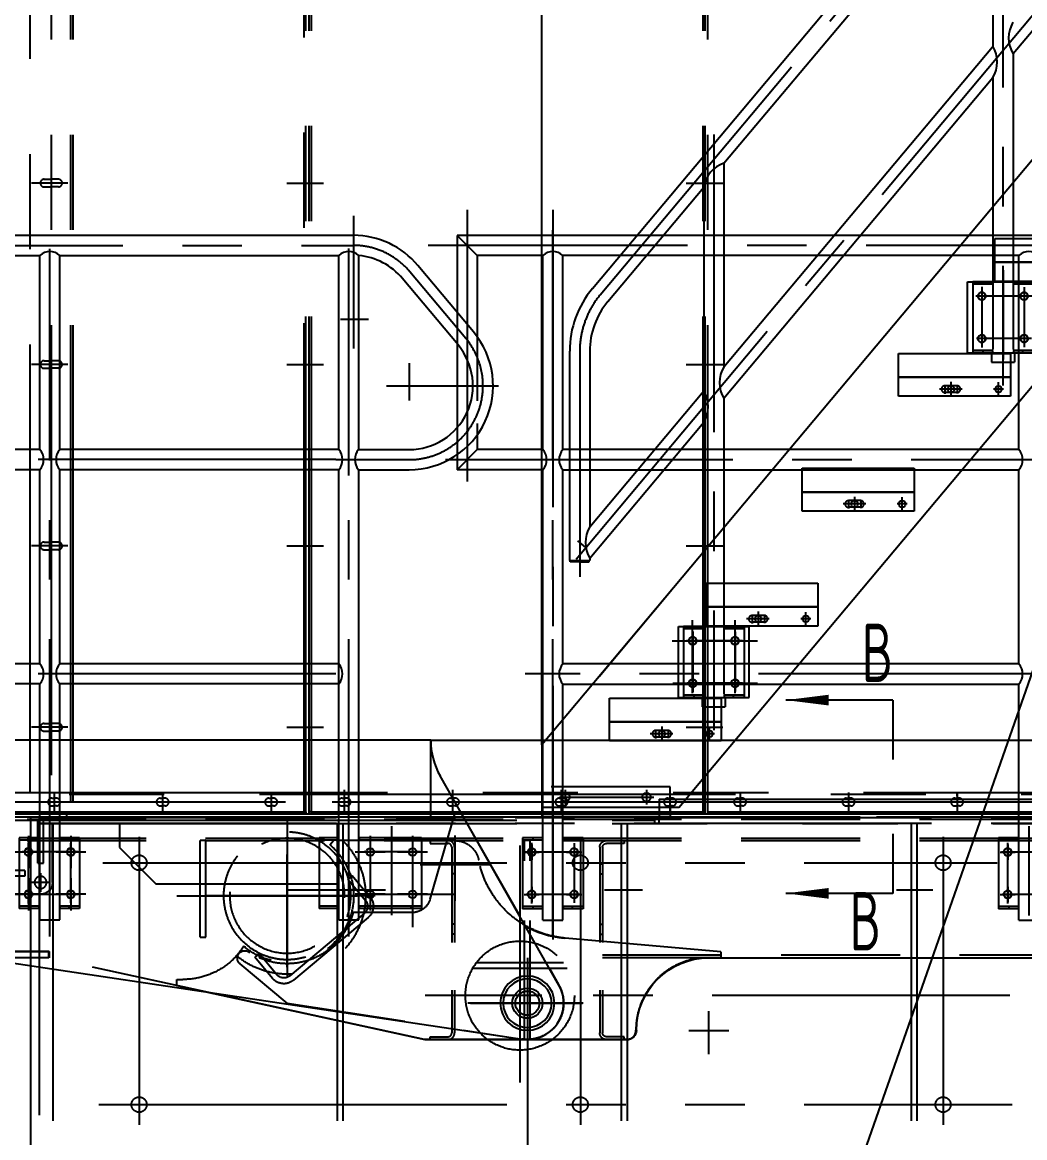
# Model space of a CAD drawing. Header units: millimetres. Extents: x 0 to 21000, y -574 to 14850.
# Drawn here: x 7153 to 9259, y 4649 to 6992 of the extents above; entities that cross this region are included whole.
import ezdxf
from ezdxf.enums import TextEntityAlignment as Align

# ---------------------------------------------------------------- set-up
doc = ezdxf.new("R2010")
doc.units = ezdxf.units.MM
doc.header["$LTSCALE"] = 500
for name, pattern in [('F', [0.75, 0.5, -0.25]), ('G', [2, 1.25, -0.25, 0.25, -0.25]), ('K', [2.5, 1.25, -0.25, 0.25, -0.25, 0.25, -0.25])]:
    doc.linetypes.add(name, pattern=pattern)
for name, color, linetype in [('01', 7, 'Continuous'), ('02', 1, 'Continuous'), ('04', 2, 'F'), ('05', 4, 'G'), ('07', 6, 'K'), ('08', 1, 'Continuous'), ('11', 3, 'Continuous')]:
    doc.layers.add(name, color=color, linetype=linetype)
doc.styles.get("Standard").update_dxf_attribs({"font": 'isocp', "width": 0.707, "bigfont": 'intecad.shx'})
doc.dimstyles.new('INTE', dxfattribs={"dimscale": 50, "dimtxt": 3.5, "dimasz": 3, "dimexe": 3, "dimexo": 0, "dimgap": 1, "dimtad": 1, "dimdsep": 46, "dimtxsty": 'Standard', "dimcen": 0, "dimclrd": 1, "dimclre": 1, "dimclrt": 3, "dimaunit": 1, "dimadec": 0, "dimazin": 0, "dimtfac": 1, "dimtmove": 0, "dimatfit": 0, "dimfxl": 1, "dimarcsym": 0})
doc.dimstyles.new('INTE$2', dxfattribs={"dimscale": 50, "dimtxt": 3.5, "dimasz": 3, "dimexe": 3, "dimexo": 0, "dimgap": 1, "dimtad": 1, "dimtih": 1, "dimtoh": 1, "dimdsep": 46, "dimtxsty": 'Standard', "dimcen": 0, "dimclrd": 1, "dimclre": 1, "dimclrt": 3, "dimaunit": 1, "dimadec": 0, "dimazin": 0, "dimtfac": 1, "dimtmove": 0, "dimatfit": 0, "dimfxl": 1, "dimarcsym": 0})

# ---------------------------------------------------------------- blocks, each defined once
blk = doc.blocks.new('adf456adf')
at = {"layer": '07', "color": 6, "linetype": 'K'}
for p, q in [((39967, 3986.7), (39967, 3275.7)), ((39967, 3986.7), (42745, 3986.7)), ((39967, 3974.7), (42745, 3974.7)), ((39996, 3974.7), (39996, 3275.7)), ((40136, 3974.7), (40136, 3923.7)), ((40593, 3974.7), (40593, 3297.7)), ((40605, 3974.7), (40605, 3297.7)), ((41190, 3974.7), (41190, 3297.7)), ((41202, 3974.7), (41202, 3297.7)), ((41799, 3974.7), (41799, 3297.7)), ((41811, 3974.7), (41811, 3297.7)), ((40177, 3946), (40177, 3341.5)), ((41104, 3946), (41104, 3341.5)), ((41866, 3946), (41866, 3341.5)), ((40136, 3923.7), (40212, 3847.7)), ((40977, 3928.2), (40977, 3430.3)), ((40100.9, 3891.7), (40324.4, 3891.7)), ((40324.4, 3891.7), (41979.8, 3891.7)), ((40212, 3847.7), (40593, 3847.7)), ((40486.2, 3834.7), (40694.7, 3834.7)), ((41154.6, 3834.7), (41234.4, 3834.7)), ((41768.3, 3834.7), (41844.4, 3834.7)), ((41068.4, 3681.7), (40885.7, 3681.7)), ((41076.3, 3669.7), (40877.7, 3669.7)), ((41023, 3612.7), (40778.1, 3612.7)), ((43256.2, 3612.7), (41023, 3612.7)), ((40092.4, 3383.7), (40324.4, 3383.7)), ((40324.4, 3383.7), (42011.2, 3383.7))]:
    blk.add_line(p, q, dxfattribs=at)
for centre, radius in [((40177, 3891.7), 16), ((41104, 3891.7), 16), ((41866, 3891.7), 16), ((40977, 3612.7), 114.5), ((40177, 3383.7), 16), ((41104, 3383.7), 16), ((41866, 3383.7), 16)]:
    blk.add_circle(centre, radius, dxfattribs=at)
blk = doc.blocks.new('*D336')
at = {"layer": '08', "color": 1, "lineweight": -2, "ltscale": 2}
for p, q in [((8213.8, 4803.3), (8213.8, 4022.1)), ((7156.9, 4087.5), (7156.9, 4322.1)), ((8063.8, 4172.1), (7306.9, 4172.1))]:
    blk.add_line(p, q, dxfattribs=at)
at = {"layer": '08', "color": 1, "ltscale": 2}
for points in [[(7306.9, 4197.1), (7306.9, 4147.1), (7156.9, 4172.1)], [(8063.8, 4197.1), (8063.8, 4147.1), (8213.8, 4172.1)]]:
    blk.add_solid(points, dxfattribs=at)
at = {"layer": 'Defpoints', "color": 0, "ltscale": 2}
for p in [(8213.8, 4803.3), (7156.9, 4172.1), (7156.9, 4087.5)]:
    blk.add_point(p, dxfattribs=at)
at = {"layer": '08', "color": 3, "ltscale": 2, "insert": (7685.3, 4309.6), "char_height": 175, "attachment_point": 5}
blk.add_mtext('1057', dxfattribs=at)
blk = doc.blocks.new('*D338')
at = {"layer": '08', "color": 1, "lineweight": -2, "ltscale": 2}
for p, q in [((10694.3, 7453.9), (10949, 7453.9)), ((10708.3, 7168), (11168.6, 7168))]:
    blk.add_line(p, q, dxfattribs=at)
for start, end in [(67.3997, 84.8013), (0, 49.9981), (324.7784, 0), (325.1968, 342.5984)]:
    blk.add_arc((10303.2, 7453.9), 495.8, start, end, dxfattribs=at)
at = {"layer": '08', "color": 1, "ltscale": 2}
for points in [[(10506.8, 7933), (10480.8, 7890.3), (10621.9, 7833.7)], [(10751.6, 7309.5), (10801, 7301.9), (10799, 7453.9)]]:
    blk.add_solid(points, dxfattribs=at)
at = {"layer": 'Defpoints', "color": 0, "ltscale": 2}
for p in [(11391.5, 8750.8), (10717.5, 7726.4), (10303.2, 7453.9), (10694.3, 7453.9), (8606, 5431.4)]:
    blk.add_point(p, dxfattribs=at)
at = {"layer": '08', "color": 3, "ltscale": 2, "insert": (11013.4, 7305.5), "char_height": 175, "attachment_point": 5}
blk.add_mtext('50°', dxfattribs=at)
blk = doc.blocks.new('*D339')
at = {"layer": '08', "color": 1, "lineweight": -2, "ltscale": 2}
for p, q in [((8243.8, 5474.2), (8243.8, 10121.7)), ((11391.4, 8958.4), (11391.4, 10121.7)), ((11241.4, 9971.7), (8393.8, 9971.7))]:
    blk.add_line(p, q, dxfattribs=at)
at = {"layer": '08', "color": 1, "ltscale": 2}
for points in [[(8393.8, 9996.7), (8393.8, 9946.7), (8243.8, 9971.7)], [(11241.4, 9996.7), (11241.4, 9946.7), (11391.4, 9971.7)]]:
    blk.add_solid(points, dxfattribs=at)
at = {"layer": 'Defpoints', "color": 0, "ltscale": 2}
for p in [(8243.8, 9971.7), (11391.4, 8958.4), (8243.8, 5474.2)]:
    blk.add_point(p, dxfattribs=at)
at = {"layer": '08', "color": 3, "ltscale": 2, "insert": (9817.6, 10109.2), "char_height": 175, "attachment_point": 5}
blk.add_mtext('3148', dxfattribs=at)
blk = doc.blocks.new('A$C02A90971')
for p, q in [((255.6, 522.9), (49.6, 160.5)), ((268.3, 522.9), (320.5, 340.9)), ((357.2, 313.3), (482.2, 313.3)), ((620.6, 123.1), (719.5, 205.2)), ((620.6, 123.1), (127.4, 47.5))]:
    blk.add_line(p, q)
for centre, radius, start, end in [((357.2, 351.4), 38.1, 196.0297, 270), ((620.6, 348.4), 142.7, 194.2144, 304.9072), ((709.5, 217.3), 15.7, 309.6862, 131.039), ((115.9, 122.8), 76.2, 150.3908, 278.7126)]:
    blk.add_arc(centre, radius, start, end)
at = {"layer": '01', "color": 7, "linetype": 'Continuous'}
blk.add_line((268.3, 522.9), (255.6, 522.9), dxfattribs=at)
at = {"layer": '05', "color": 4, "linetype": 'G'}
for p, q in [((357.2, 446.5), (357.2, 282.1)), ((620.6, 408.4), (620.6, 296.7)), ((435.3, 351.4), (267.8, 351.4)), ((647.5, 348.4), (590.8, 348.4)), ((115.9, 217.2), (115.9, 0)), ((235.4, 122.8), (0, 122.8))]:
    blk.add_line(p, q, dxfattribs=at)
blk = doc.blocks.new('A$C28D62437')
at = {"layer": '01', "color": 7, "linetype": 'Continuous'}
for p, q in [((16.6, 215.4), (343.7, 244)), ((16.6, 215.4), (16.6, 202.7)), ((42, 202.7), (16.6, 202.7)), ((638.9, 31.2), (213.5, 31.2))]:
    blk.add_line(p, q, dxfattribs=at)
for centre, radius, start, end in [((42, 50.3), 152.4, 0.0167, 90), ((213.5, 50.3), 19.1, 180.0167, 270)]:
    blk.add_arc(centre, radius, start, end, dxfattribs=at)
at = {"layer": '04', "color": 2, "linetype": 'F'}
for p, q in [((575.4, 448.8), (830.7, 448.8)), ((838.2, 440), (830.7, 448.8)), ((1159.6, 144.5), (638.9, 31.2)), ((1159.6, 157.2), (1146.9, 157.2)), ((1159.6, 144.5), (1159.6, 157.2))]:
    blk.add_line(p, q, dxfattribs=at)
for centre, radius, start, end in [((575.4, 398), 50.8, 90, 169.0104), ((928, 333), 164.7, 135.3123, 310.6093), ((928, 333), 139.7, 130.0042, 310.6093), ((326, 446.4), 203.2, 275, 349.0104), ((1146.9, 309.6), 152.4, 212.8587, 270)]:
    blk.add_arc(centre, radius, start, end, dxfattribs=at)
at = {"layer": '05'}
for p, q in [((575.4, 322.4), (575.4, 459.8)), ((928, 182.9), (928, 420))]:
    blk.add_line(p, q, dxfattribs=at)
at = {"layer": '05', "color": 4, "linetype": 'G'}
for p, q in [((499.6, 398), (648.7, 398)), ((1159.6, 333), (780.7, 333)), ((42, 0), (42, 90.3)), ((84, 50.3), (0, 50.3))]:
    blk.add_line(p, q, dxfattribs=at)
blk = doc.blocks.new('A$C6C0B45AD')
at = {"layer": '01', "color": 7, "linetype": 'Continuous', "ltscale": 0.6}
for radius in [57, 51]:
    blk.add_circle((80.8, 80.8), radius, dxfattribs=at)
at = {"layer": '05', "ltscale": 0.6}
for p, q in [((80.8, 161.6), (80.8, 0)), ((161.6, 80.8), (0, 80.8))]:
    blk.add_line(p, q, dxfattribs=at)
blk = doc.blocks.new('A$C6A42243B')
at = {"ltscale": 0.5}
for p, q in [((0, 25), (0, 155)), ((0, 155), (122.4, 155)), ((122, 155), (122, 99)), ((141, 99), (122, 99)), ((160, 80), (141, 99)), ((160, 80), (160, 0)), ((160, 0), (25, 0))]:
    blk.add_line(p, q, dxfattribs=at)
blk.add_circle((25, 25), 12.7, dxfattribs=at)
blk.add_arc((25, 25), 25, 180, 270)
at = {"layer": '05', "color": 4, "linetype": 'G', "ltscale": 0.5}
for p, q in [((3.8, 25), (46.6, 25)), ((25, 44.4), (25, 5))]:
    blk.add_line(p, q, dxfattribs=at)
blk = doc.blocks.new('A$C509672A2')
at = {"ltscale": 0.8}
for p, q in [((0, 418), (0, 412)), ((37, 418), (0, 418)), ((37, 418), (0, 418)), ((0, 412), (37, 412)), ((45, 404), (45, 14)), ((51, 404), (51, 14)), ((0, 0), (0, 6)), ((0, 6), (37, 6)), ((37, 0), (0, 0))]:
    blk.add_line(p, q, dxfattribs=at)
for centre, radius, start, end in [((37, 404), 14, 0, 90), ((37, 404), 8, 0, 90), ((37, 14), 8, 270, 0), ((37, 14), 14, 270, 0)]:
    blk.add_arc(centre, radius, start, end, dxfattribs=at)
at = {"layer": '04', "color": 2, "linetype": 'F', "ltscale": 0.8}
for p, q in [((51, 369.5), (45, 369.5)), ((51, 348.5), (45, 348.5)), ((51, 242.5), (45, 242.5)), ((51, 221.5), (45, 221.5))]:
    blk.add_line(p, q, dxfattribs=at)
blk = doc.blocks.new('A$C28316475')
at = {"layer": '04', "color": 2, "linetype": 'F'}
for radius in [133.7, 120.7]:
    blk.add_circle((185.2, 170), radius, dxfattribs=at)
at = {"layer": '05', "color": 4, "linetype": 'G'}
for p, q in [((185.2, 336.2), (185.2, 0)), ((0, 170), (356.8, 170))]:
    blk.add_line(p, q, dxfattribs=at)
blk = doc.blocks.new('A$C0F94185C')
at = {"layer": '04', "color": 2, "linetype": 'F'}
for p, q in [((44, 226.6), (6.8, 182.2)), ((53.2, 218.9), (16, 174.5)), ((44, 226.6), (53.2, 218.9)), ((18.3, 147.7), (175.3, 16)), ((10.6, 138.5), (167.6, 6.8)), ((202.1, 18.3), (239.4, 62.7)), ((211.3, 10.6), (248.6, 55)), ((239.4, 62.7), (248.6, 55))]:
    blk.add_line(p, q, dxfattribs=at)
for centre, radius, start, end in [((30.6, 162.3), 31.1, 140, 230), ((30.6, 162.3), 19.1, 140, 230), ((187.5, 30.6), 31.1, 230, 320), ((187.5, 30.6), 19.1, 230, 320)]:
    blk.add_arc(centre, radius, start, end, dxfattribs=at)
blk = doc.blocks.new('qr789a1dfqw851adfqeqr')
at = {"layer": '01', "color": 7, "linetype": 'Continuous'}
for p, q in [((9520.3, 2648.2), (8567.8, 2648.2)), ((9520.4, 2648.2), (14150.5, 2648.2)), ((9789.8, 2133.4), (9540.2, 2572.9)), ((8567.8, 2191.2), (9712.3, 2020.4)), ((10103.5, 2191.2), (14150.5, 2191.2)), ((9505.7, 2019.5), (9048.6, 2119)), ((9507.5, 2019.2), (9054.3, 2118.1)), ((9932.5, 2019.2), (9507.5, 2019.2))]:
    blk.add_line(p, q, dxfattribs=at)
at = {"layer": '01'}
blk.add_line((9951.5, 2038.2), (9951.5, 2039.2), dxfattribs=at)
at = {"layer": '01', "color": 7, "linetype": 'Continuous'}
for centre, radius in [((8675.7, 2413.2), 7.94), ((8764.6, 2413.2), 7.94), ((9393.3, 2413.2), 7.94), ((9482.2, 2413.2), 7.94), ((9732.5, 2413.2), 7.94), ((9821.5, 2413.2), 7.94), ((10732.5, 2413.2), 7.94), ((8675.7, 2324.3), 7.94), ((8764.6, 2324.3), 7.94), ((9393.3, 2324.3), 7.94), ((9482.2, 2324.3), 7.94), ((9732.5, 2324.2), 7.94), ((9821.5, 2324.2), 7.94), ((10732.5, 2324.2), 7.94), ((9723.5, 2095.7), 31.8), ((9723.5, 2095.7), 25.5)]:
    blk.add_circle(centre, radius, dxfattribs=at)
for centre, radius, start, end in [((9672.7, 2648.2), 152.4, 180, 209.5878), ((9818.6, 2434.7), 203.2, 239.6876, 265), ((9723.5, 2095.7), 76.2, 261.5208, 29.5878), ((9932.5, 2038.2), 19, 270, 0.0167)]:
    blk.add_arc(centre, radius, start, end, dxfattribs=at)
at = {"layer": '04', "color": 2, "linetype": 'F'}
for p, q in [((9520.4, 2487.2), (9520.4, 2648.2)), ((8694.7, 2389.9), (8694.7, 2479.4)), ((8706.7, 2389.9), (8706.7, 2479.4)), ((9035.7, 2234.2), (9035.7, 2437.2)), ((9047.7, 2437.2), (9035.7, 2437.2)), ((9047.7, 2234.2), (9047.7, 2437.2)), ((8694.7, 2389.9), (8706.7, 2389.9)), ((8667.4, 2374.3), (8578.4, 2374.3)), ((8667.4, 2374.3), (8667.4, 2362.3)), ((8667.4, 2362.3), (8578.4, 2362.3)), ((9035.7, 2234.2), (9047.7, 2234.2)), ((8718.1, 2204), (8597.4, 2204)), ((8619.5, 2204.1), (8719.6, 2204.1)), ((8718.1, 2191.3), (8718.1, 2204)), ((8719.6, 2191.2), (8719.6, 2204.1)), ((8597.4, 2191.3), (8718.1, 2191.3)), ((9054.3, 2118.1), (8719.6, 2191.2)), ((9881.5, 2197.2), (10904.5, 2197.2)), ((10128, 2191), (9881.5, 2191))]:
    blk.add_line(p, q, dxfattribs=at)
at = {"layer": '04'}
for p, q in [((8297.5, 2487.2), (11223.5, 2487.2)), ((8297.5, 2482.2), (11223.5, 2482.2)), ((8297.5, 2442.2), (11223.5, 2442.2)), ((8297.5, 2437.2), (14150.5, 2437.2)), ((9717.5, 2019.5), (9717.5, 2437.2)), ((9729.5, 2437.2), (9717.5, 2437.2)), ((9729.5, 2019.5), (9729.5, 2437.2)), ((9729.5, 2019.5), (9717.5, 2019.5))]:
    blk.add_line(p, q, dxfattribs=at)
at = {"layer": '04', "color": 2, "linetype": 'F'}
blk.add_arc((10103.5, 2039.2), 152, 90, 180, dxfattribs=at)
at = {"layer": '05', "color": 4, "linetype": 'G'}
for p, q in [((9777, 2490.7), (9777, 2284.5)), ((8675.7, 2447.5), (8675.7, 2379)), ((8764.6, 2447.5), (8764.6, 2379)), ((9393.3, 2447.5), (9393.3, 2379)), ((9482.2, 2447.5), (9482.2, 2379)), ((8707, 2413.2), (8644.5, 2413.2)), ((8795.9, 2413.2), (8733.4, 2413.2)), ((9424.5, 2413.2), (9362, 2413.2)), ((9513.4, 2413.2), (9450.9, 2413.2)), ((8675.7, 2358.6), (8675.7, 2290.1)), ((8764.6, 2358.6), (8764.6, 2290.1)), ((9393.3, 2358.6), (9393.3, 2290.1)), ((9482.2, 2358.6), (9482.2, 2290.1)), ((8707, 2324.3), (8644.5, 2324.3)), ((8795.9, 2324.3), (8733.4, 2324.3)), ((9424.5, 2324.3), (9362, 2324.3)), ((9513.4, 2324.3), (9450.9, 2324.3))]:
    blk.add_line(p, q, dxfattribs=at)
at = {"layer": '05'}
for p, q in [((9716.4, 2413.2), (9748.5, 2413.2)), ((9732.5, 2429.3), (9732.5, 2397.1)), ((9805.4, 2413.2), (9837.5, 2413.2)), ((9821.5, 2429.3), (9821.5, 2397.1)), ((10716.4, 2413.2), (10748.5, 2413.2)), ((10732.5, 2429.3), (10732.5, 2397.1)), ((9716.4, 2324.2), (9748.5, 2324.2)), ((9732.5, 2340.3), (9732.5, 2308.1)), ((9805.4, 2324.2), (9837.5, 2324.2)), ((9821.5, 2340.3), (9821.5, 2308.1)), ((10716.4, 2324.2), (10748.5, 2324.2)), ((10732.5, 2340.3), (10732.5, 2308.1)), ((9723.5, 2191), (9723.5, 1967.5)), ((9840.5, 2095.7), (9598.1, 2095.7))]:
    blk.add_line(p, q, dxfattribs=at)
at = {"layer": '01', "xscale": -1}
for name, p in [('A$C28316475', (9404, 2151.3)), ('A$C0F94185C', (9399.4, 2137.1))]:
    blk.add_blockref(name, p, dxfattribs=at)
at = {"layer": '01', "color": 7, "linetype": 'Continuous', "xscale": -1}
blk.add_blockref('A$C28D62437', (10146.8, 1988.3), dxfattribs=at)
at = {"layer": '04', "color": 2, "linetype": 'F', "xscale": -1}
blk.add_blockref('A$C02A90971', (9839.3, 1972.9), dxfattribs=at)
at = {"layer": '04', "xscale": -1}
for name, p in [('A$C6A42243B', (8725.7, 2324.3)), ('A$C509672A2', (9926.5, 2019.2)), ('A$C6C0B45AD', (9804.3, 2014.9))]:
    blk.add_blockref(name, p, dxfattribs=at)
at = {"layer": '04'}
blk.add_blockref('A$C509672A2', (9519.5, 2019.2), dxfattribs=at)
blk = doc.blocks.new('qr7613afqwerq')
at = {"layer": '01'}
blk.add_blockref('qr789a1dfqw851adfqeqr', (-1509.7, 2835.8), dxfattribs=at)
blk = doc.blocks.new('*D367')
at = {"layer": '08', "color": 1, "lineweight": -2, "ltscale": 2}
for p, q in [((6781.8, 5040.9), (6781.8, 3813.9)), ((12646.8, 5040.9), (12646.8, 3813.9)), ((12496.8, 3963.9), (6931.8, 3963.9))]:
    blk.add_line(p, q, dxfattribs=at)
at = {"layer": '08', "color": 1, "ltscale": 2}
for points in [[(6931.8, 3988.9), (6931.8, 3938.9), (6781.8, 3963.9)], [(12496.8, 3988.9), (12496.8, 3938.9), (12646.8, 3963.9)]]:
    blk.add_solid(points, dxfattribs=at)
at = {"layer": 'Defpoints', "color": 0, "ltscale": 2}
for p in [(6781.8, 5040.9), (12646.8, 5040.9), (6781.8, 3963.9)]:
    blk.add_point(p, dxfattribs=at)
at = {"layer": '08', "color": 3, "ltscale": 2, "insert": (9714.3, 4101.4), "char_height": 175, "attachment_point": 5}
blk.add_mtext('5865', dxfattribs=at)
blk = doc.blocks.new('H')
at = {"layer": '07', "color": 6, "linetype": 'K', "ltscale": 1.6}
for p, q in [((14002.2, 24018), (14002.2, 21072.7)), ((14042.7, 24018), (14042.7, 20996)), ((14047.2, 24018), (14047.2, 20996)), ((14532.7, 24022.5), (14532.7, 21036.5)), ((14537.2, 21036.5), (14537.2, 24018)), ((14544.2, 21036.5), (14544.2, 24018)), ((14548.7, 21036.5), (14548.7, 24018)), ((15371.7, 21036.5), (15371.7, 24018)), ((15376.2, 21036.5), (15376.2, 24018)), ((15380.7, 24018), (15380.7, 21036.5)), ((13957.2, 23977.5), (13957.2, 21036.5)), ((14037.2, 22316.5), (13960.4, 22316.5)), ((13987.2, 22324.5), (14002.2, 22324.5)), ((13987.2, 22308.5), (14002.2, 22308.5)), ((14017.2, 22324.5), (14002.2, 22324.5)), ((14017.2, 22308.5), (14002.2, 22308.5)), ((14497.4, 22316.5), (14574.2, 22316.5)), ((15336.4, 22316.5), (15413.2, 22316.5)), ((14037.2, 21935.5), (13960.4, 21935.5)), ((13987.2, 21943.5), (14002.2, 21943.5)), ((13987.2, 21927.5), (14002.2, 21927.5)), ((14017.2, 21943.5), (14002.2, 21943.5)), ((14017.2, 21927.5), (14002.2, 21927.5)), ((14497.4, 21935.5), (14574.2, 21935.5)), ((15336.4, 21935.5), (15413.2, 21935.5)), ((14037.2, 21554.5), (13960.4, 21554.5)), ((13987.2, 21562.5), (14002.2, 21562.5)), ((14017.2, 21562.5), (14002.2, 21562.5)), ((14497.4, 21554.5), (14574.2, 21554.5)), ((15336.4, 21554.5), (15413.2, 21554.5)), ((13987.2, 21546.5), (14002.2, 21546.5)), ((14017.2, 21546.5), (14002.2, 21546.5)), ((13987.2, 21181.5), (14002.2, 21181.5)), ((14017.2, 21181.5), (14002.2, 21181.5)), ((14037.2, 21173.5), (13960.4, 21173.5)), ((13987.2, 21165.5), (14002.2, 21165.5)), ((14017.2, 21165.5), (14002.2, 21165.5)), ((14497.4, 21173.5), (14574.2, 21173.5)), ((15336.4, 21173.5), (15413.2, 21173.5)), ((14618.2, 20996.7), (14618.2, 21042.3)), ((14846.2, 20996.7), (14846.2, 21042.3)), ((15074.2, 20996.7), (15074.2, 21042.3)), ((15302.2, 20996.7), (15302.2, 21042.3)), ((13708.7, 21036.5), (16210.7, 21036.5)), ((19439.7, 21032.5), (13708.7, 21032.5)), ((14494.1, 21016.5), (13754.3, 21016.5)), ((14003.2, 21024.5), (14008.2, 21024.5)), ((14008.2, 21036.4), (14008.2, 20990.8)), ((14013.2, 21024.5), (14008.2, 21024.5)), ((14231.2, 21024.5), (14236.2, 21024.5)), ((14236.2, 21036.4), (14236.2, 20990.8)), ((14241.2, 21024.5), (14236.2, 21024.5)), ((14459.2, 21024.5), (14464.2, 21024.5)), ((14464.2, 21036.4), (14464.2, 20990.8)), ((14469.2, 21024.5), (14464.2, 21024.5)), ((14532.7, 21036.5), (14532.7, 20991.5)), ((14537.2, 20996), (14537.2, 21036.5)), ((14544.2, 20991.5), (14544.2, 21036.5)), ((14548.7, 20991.5), (14548.7, 21036.5)), ((15332.1, 21016.5), (14592.3, 21016.5)), ((14613.2, 21024.5), (14618.2, 21024.5)), ((14623.2, 21024.5), (14618.2, 21024.5)), ((14841.2, 21024.5), (14846.2, 21024.5)), ((14851.2, 21024.5), (14846.2, 21024.5)), ((15069.2, 21024.5), (15074.2, 21024.5)), ((15079.2, 21024.5), (15074.2, 21024.5)), ((15428.3, 21016.5), (15259.6, 21016.5)), ((15279.2, 21022.6), (16855.6, 21022.6)), ((15279.2, 21022.6), (15279.2, 20984.6)), ((15297.2, 21024.5), (15302.2, 21024.5)), ((15307.2, 21024.5), (15302.2, 21024.5)), ((15371.7, 20991.5), (15371.7, 21036.5)), ((15376.2, 20991.5), (15376.2, 21036.5)), ((15380.7, 21036.5), (15380.7, 20991.5)), ((16163.1, 21016.5), (15423.3, 21016.5)), ((15444.2, 21024.5), (15449.2, 21024.5)), ((15449.2, 21036.4), (15449.2, 20990.8)), ((15454.2, 21024.5), (15449.2, 21024.5)), ((15672.2, 21024.5), (15677.2, 21024.5)), ((15677.2, 21036.4), (15677.2, 20990.8)), ((15682.2, 21024.5), (15677.2, 21024.5)), ((15900.2, 21024.5), (15905.2, 21024.5)), ((15905.2, 21036.4), (15905.2, 20990.8)), ((15905.2, 21029), (15905.2, 21036.4)), ((15910.2, 21024.5), (15905.2, 21024.5)), ((13708.7, 20991.5), (14535.7, 20991.5)), ((13711.7, 20996), (14532.7, 20996)), ((14003.2, 21008.5), (14008.2, 21008.5)), ((14013.2, 21008.5), (14008.2, 21008.5)), ((14034.2, 20993.6), (14034.2, 20978.6)), ((14034.2, 20993.6), (14034.2, 20978.6)), ((14231.2, 21008.5), (14236.2, 21008.5)), ((14241.2, 21008.5), (14236.2, 21008.5)), ((14459.2, 21008.5), (14464.2, 21008.5)), ((14469.2, 21008.5), (14464.2, 21008.5)), ((14532.7, 20996), (14537.2, 20996)), ((14535.7, 20991.5), (15371.7, 20991.5)), ((14537.2, 20996.3), (14537.2, 20991.5)), ((14548.7, 20996), (14544.2, 20996)), ((14548.7, 20996), (15371.7, 20996)), ((14613.2, 21008.5), (14618.2, 21008.5)), ((14623.2, 21008.5), (14618.2, 21008.5)), ((14841.2, 21008.5), (14846.2, 21008.5)), ((14851.2, 21008.5), (14846.2, 21008.5)), ((15069.2, 21008.5), (15074.2, 21008.5)), ((15079.2, 21008.5), (15074.2, 21008.5)), ((15297.2, 21008.5), (15302.2, 21008.5)), ((15307.2, 21008.5), (15302.2, 21008.5)), ((15371.7, 20991.5), (15380.7, 20991.5)), ((15380.7, 20996), (16201.7, 20996)), ((15380.7, 20991.5), (16201.7, 20991.5)), ((15444.2, 21008.5), (15449.2, 21008.5)), ((15454.2, 21008.5), (15449.2, 21008.5)), ((15672.2, 21008.5), (15677.2, 21008.5)), ((15682.2, 21008.5), (15677.2, 21008.5)), ((15900.2, 21008.5), (15905.2, 21008.5)), ((15910.2, 21008.5), (15905.2, 21008.5)), ((13708.7, 20985.5), (14535.7, 20985.5)), ((13958.6, 20985.5), (13958.6, 20107.6)), ((13980.4, 20978.6), (15269.2, 20978.6)), ((13980.4, 20971.6), (21768.2, 20971.6)), ((14535.7, 20985.5), (19439.7, 20985.5)), ((15269.2, 20978.6), (15269.2, 20971.6)), ((15279.2, 20971.6), (15279.2, 20984.6))]:
    blk.add_line(p, q, dxfattribs=at)
for centre, start, end in [((13987.2, 22316.5), 90, 270), ((14017.2, 22316.5), 270, 90), ((13987.2, 21935.5), 90, 270), ((14017.2, 21935.5), 270, 90), ((13987.2, 21554.5), 90, 270), ((14017.2, 21554.5), 270, 90), ((13987.2, 21173.5), 90, 270), ((14017.2, 21173.5), 270, 90), ((14003.2, 21016.5), 90, 270), ((14013.2, 21016.5), 270, 90), ((14231.2, 21016.5), 90, 270), ((14241.2, 21016.5), 270, 90), ((14459.2, 21016.5), 90, 270), ((14469.2, 21016.5), 270, 90), ((14613.2, 21016.5), 90, 270), ((14623.2, 21016.5), 270, 90), ((14841.2, 21016.5), 90, 270), ((14851.2, 21016.5), 270, 90), ((15069.2, 21016.5), 90, 270), ((15079.2, 21016.5), 270, 90), ((15297.2, 21016.5), 90, 270), ((15307.2, 21016.5), 270, 90), ((15444.2, 21016.5), 90, 270), ((15454.2, 21016.5), 270, 90), ((15672.2, 21016.5), 90, 270), ((15682.2, 21016.5), 270, 90), ((15900.2, 21016.5), 90, 270), ((15910.2, 21016.5), 270, 90)]:
    blk.add_arc(centre, 8, start, end, dxfattribs=at)
blk = doc.blocks.new('123456789asdfqer')
at = {"layer": '01'}
for p, q in [((-3411.3, 4984.4), (-6335, 1500.3)), ((-5972.8, 1457.5), (-3187.3, 4776.9)), ((-6214.5, 1643.9), (-6060.8, 1827)), ((-6335, 1500.3), (-6335, 1349.1)), ((-6065, 1368.9), (-6065, 1349.1))]:
    blk.add_line(p, q, dxfattribs=at)
at = {"layer": '01', "color": 7, "linetype": 'Continuous'}
for p, q in [((-6047.1, 1368.9), (-5972.8, 1457.5)), ((-6065, 1368.9), (-6335, 1368.9)), ((-6047.1, 1368.9), (-6065, 1368.9)), ((-6065, 1349.1), (-6335, 1349.1))]:
    blk.add_line(p, q, dxfattribs=at)
for centre, radius in [((-5410.3, 2442.5), 8), ((-5321.3, 2442.5), 8), ((-5410.3, 2353.5), 8), ((-5321.3, 2353.5), 8), ((-5475.2, 2247.3), 7), ((-5375.2, 2247.3), 7), ((-5677.7, 2006), 7), ((-5577.7, 2006), 7), ((-5880.1, 1764.7), 7), ((-5780.1, 1764.7), 7), ((-6017.8, 1718.6), 8), ((-5928.8, 1718.6), 8), ((-6017.8, 1629.6), 8), ((-5928.8, 1629.6), 8), ((-6082.6, 1523.4), 7), ((-5982.6, 1523.4), 7)]:
    blk.add_circle(centre, radius, dxfattribs=at)
at = {"layer": '01'}
for centre in [(-6285, 1390.1), (-6115, 1390.1)]:
    blk.add_circle(centre, 9, dxfattribs=at)
at = {"layer": '04', "color": 2, "linetype": 'F'}
for p, q in [((-5382.7, 2473.6), (-5382.7, 2563.6)), ((-5382.7, 2563.6), (-5147.7, 2563.6)), ((-5147.7, 2513.6), (-5382.7, 2513.6)), ((-5440.3, 2323.5), (-5440.3, 2472.5)), ((-5440.3, 2472.5), (-5291.3, 2472.5)), ((-5147.7, 2473.6), (-5382.7, 2473.6)), ((-5585.2, 2322.3), (-5350.2, 2322.3)), ((-5585.2, 2232.3), (-5585.2, 2322.3)), ((-5440.3, 2323.5), (-5291.3, 2323.5)), ((-5350.2, 2322.3), (-5350.2, 2232.3)), ((-5350.2, 2272.3), (-5585.2, 2272.3)), ((-5462.2, 2254.3), (-5488.2, 2254.3)), ((-5350.2, 2232.3), (-5585.2, 2232.3)), ((-5462.2, 2240.3), (-5488.2, 2240.3)), ((-5787.7, 1991), (-5787.7, 2081)), ((-5787.7, 2081), (-5552.7, 2081)), ((-5552.7, 2081), (-5552.7, 1991)), ((-5552.7, 2031), (-5787.7, 2031)), ((-5664.7, 2013), (-5690.7, 2013)), ((-5664.7, 1999), (-5690.7, 1999)), ((-5552.7, 1991), (-5787.7, 1991)), ((-5990.1, 1839.7), (-5755.1, 1839.7)), ((-5990.1, 1749.7), (-5990.1, 1839.7)), ((-5755.1, 1839.7), (-5755.1, 1749.7)), ((-5755.1, 1789.7), (-5990.1, 1789.7)), ((-5867.1, 1771.7), (-5893.1, 1771.7)), ((-5867.1, 1757.7), (-5893.1, 1757.7)), ((-6047.8, 1599.6), (-6047.8, 1748.6)), ((-6047.8, 1748.6), (-5898.8, 1748.6)), ((-5755.1, 1749.7), (-5990.1, 1749.7)), ((-5898.8, 1599.6), (-5898.8, 1748.6)), ((-6192.6, 1508.4), (-6192.6, 1598.4)), ((-6192.6, 1598.4), (-5957.6, 1598.4)), ((-6047.8, 1599.6), (-5898.8, 1599.6)), ((-5957.6, 1598.4), (-5957.6, 1508.4)), ((-5957.6, 1548.4), (-6192.6, 1548.4)), ((-6069.6, 1530.4), (-6095.6, 1530.4)), ((-5957.6, 1508.4), (-6192.6, 1508.4)), ((-6069.6, 1516.4), (-6095.6, 1516.4)), ((-6065, 1412.1), (-6335, 1412.1)), ((-6065, 1368.9), (-6065, 1412.1)), ((-6065, 1357.1), (-6335, 1357.1))]:
    blk.add_line(p, q, dxfattribs=at)
at = {"layer": '04'}
for p, q in [((-5382.7, 2513.6), (-5147.7, 2513.6)), ((-5585.2, 2272.3), (-5350.2, 2272.3)), ((-5787.7, 2031), (-5552.7, 2031)), ((-5990.1, 1789.7), (-5755.1, 1789.7)), ((-6192.6, 1548.4), (-5957.6, 1548.4))]:
    blk.add_line(p, q, dxfattribs=at)
at = {"layer": '04', "color": 2, "linetype": 'F'}
for centre, start, end in [((-5488.2, 2247.3), 90, 270), ((-5462.2, 2247.3), 270, 90), ((-5690.7, 2006), 90, 270), ((-5664.7, 2006), 270, 90), ((-5893.1, 1764.7), 90, 270), ((-5867.1, 1764.7), 270, 90), ((-6095.6, 1523.4), 90, 270), ((-6069.6, 1523.4), 270, 90)]:
    blk.add_arc(centre, 7, start, end, dxfattribs=at)
at = {"layer": '05', "color": 4, "linetype": 'G'}
for p, q in [((-5365.8, 2497), (-5365.8, 2309.6)), ((-5410.3, 2461.9), (-5410.3, 2334.4)), ((-5321.3, 2461.3), (-5321.3, 2335.7)), ((-5305.4, 2442.5), (-5423.1, 2442.5)), ((-5305.8, 2353.5), (-5421.8, 2353.5)), ((-5488.2, 2256.2), (-5488.2, 2237.6)), ((-5475.2, 2262.5), (-5475.2, 2234.5)), ((-5462.2, 2256.2), (-5462.2, 2238.4)), ((-5375.2, 2232.3), (-5375.2, 2261.7)), ((-5451.8, 2247.3), (-5499.4, 2247.3)), ((-5364.5, 2247.3), (-5385.8, 2247.3)), ((-5690.7, 2014.9), (-5690.7, 1996.3)), ((-5677.7, 2021.2), (-5677.7, 1993.2)), ((-5664.7, 2014.9), (-5664.7, 1997.1)), ((-5577.7, 1991), (-5577.7, 2020.4)), ((-5654.3, 2006), (-5701.9, 2006)), ((-5567, 2006), (-5588.3, 2006)), ((-6017.8, 1608.6), (-6017.8, 1762.1)), ((-5973.3, 1773.1), (-5973.3, 1585.7)), ((-5928.8, 1608.6), (-5928.8, 1762.1)), ((-5856.8, 1764.7), (-5904.4, 1764.7)), ((-5893.1, 1773.6), (-5893.1, 1755)), ((-5880.1, 1779.9), (-5880.1, 1751.9)), ((-5867.1, 1773.6), (-5867.1, 1755.8)), ((-5769.5, 1764.7), (-5790.8, 1764.7)), ((-5780.1, 1749.7), (-5780.1, 1779.1)), ((-6060.8, 1718.6), (-5881.5, 1718.6)), ((-6059.6, 1629.6), (-5881.5, 1629.6)), ((-6059.3, 1523.4), (-6106.9, 1523.4)), ((-6095.6, 1532.3), (-6095.6, 1513.7)), ((-6082.6, 1538.6), (-6082.6, 1510.6)), ((-6069.6, 1532.3), (-6069.6, 1514.5)), ((-5972, 1523.4), (-5993.3, 1523.4)), ((-5982.6, 1508.4), (-5982.6, 1537.8)), ((-6285.3, 1405.6), (-6285.3, 1374.6)), ((-6115, 1405.6), (-6115, 1374.6)), ((-6297.6, 1390.1), (-6099.4, 1390.1))]:
    blk.add_line(p, q, dxfattribs=at)
blk = doc.blocks.new('3821-9')
for p, q in [((3405.2, 1123.6), (3405.2, 974.6)), ((3405.2, 1123.6), (3447.5, 1123.6)), ((3405.2, 1118.6), (3447.5, 1118.6)), ((3427.2, 1118.6), (3427.2, 1123.6)), ((3446.7, 1123.6), (3446.7, 1118.6)), ((3489.8, 1123.6), (3532.2, 1123.6)), ((3489.8, 1118.6), (3532.2, 1118.6)), ((3490.7, 1123.6), (3490.7, 1118.6)), ((3510.2, 1118.6), (3510.2, 1123.6)), ((3532.2, 1123.6), (3532.2, 974.6)), ((3405.2, 979.6), (3447.5, 979.6)), ((3405.2, 974.6), (3447.5, 974.6)), ((3427.2, 974.6), (3427.2, 979.6)), ((3446.7, 979.6), (3446.7, 974.6)), ((3489.8, 979.6), (3532.2, 979.6)), ((3489.8, 974.6), (3532.2, 974.6)), ((3490.7, 979.6), (3490.7, 974.6)), ((3510.2, 974.6), (3510.2, 979.6))]:
    blk.add_line(p, q)
for centre in [(3424.2, 1093.6), (3513.2, 1093.6), (3424.2, 1004.6), (3513.2, 1004.6)]:
    blk.add_circle(centre, 8)
at = {"layer": '05', "color": 4, "linetype": 'G'}
for p, q in [((3468.7, 1148.1), (3468.7, 960.7)), ((3424.2, 1112.4), (3424.2, 986.8)), ((3513.2, 1113.1), (3513.2, 985.5)), ((3408.3, 1093.6), (3526, 1093.6)), ((3408.6, 1004.6), (3524.6, 1004.6))]:
    blk.add_line(p, q, dxfattribs=at)
blk = doc.blocks.new('A$C0BAB5668')
for p, q in [((22, 149), (0, 149)), ((0, 149), (0, 144)), ((22, 144), (0, 144)), ((28, 11), (28, 138)), ((33, 11), (33, 138)), ((0, 5), (22, 5)), ((0, 5), (0, 0)), ((0, 0), (22, 0))]:
    blk.add_line(p, q)
for centre, radius, start, end in [((22, 138), 11, 0, 90), ((22, 138), 6, 0, 90), ((22, 11), 11, 270, 0), ((22, 11), 6, 270, 0)]:
    blk.add_arc(centre, radius, start, end)
at = {"layer": '05', "color": 4, "linetype": 'G'}
for p, q in [((39.6, 119), (17.7, 119)), ((40.1, 30), (17.7, 30))]:
    blk.add_line(p, q, dxfattribs=at)
blk = doc.blocks.new('asdf123456q78r9qer')
for p, q in [((-3185.2, 5734.7), (-3414.2, 5734.7)), ((-3206.3, 5284.7), (-3206.3, 5713.5)), ((-2366.1, 5692.4), (-2366.1, 5707)), ((-3355.3, 5692.4), (-3414.2, 5692.4)), ((-3355.3, 4296.7), (-3355.3, 5692.4)), ((-3185.2, 5692.4), (-3313, 5692.4)), ((-3313, 5284.7), (-3313, 5692.4)), ((-3164, 5284.7), (-3164, 5692.4)), ((-3015.3, 5284.7), (-3015.3, 5692.4)), ((-2973, 5284.7), (-2973, 5692.4)), ((-2387.3, 5284.7), (-2387.3, 5692.4)), ((-2345, 5284.7), (-2345, 5692.4)), ((-2104.2, 5531.8), (-2221.3, 5671.6)), ((-2136.7, 5504.5), (-2253.8, 5644.4)), ((-3015.3, 5284.7), (-3313, 5284.7)), ((-2387.3, 5284.7), (-2973, 5284.7)), ((-3015.3, 5242.4), (-3313, 5242.4)), ((-3313, 4834.7), (-3313, 5242.4)), ((-3206.3, 4834.7), (-3206.3, 5242.4)), ((-3164, 4834.7), (-3164, 5242.4)), ((-3015.3, 4834.7), (-3015.3, 5242.4)), ((-2973, 4834.7), (-2973, 5242.4)), ((-2387.3, 5242.4), (-2973, 5242.4)), ((-2387.3, 4296.7), (-2387.3, 5242.4)), ((-2345, 4296.7), (-2345, 5242.4)), ((-3015.3, 4834.7), (-3313, 4834.7)), ((-2387.3, 4834.7), (-2973, 4834.7)), ((-3313, 4296.7), (-3313, 4792.4)), ((-3015.3, 4792.4), (-3313, 4792.4)), ((-3206.3, 4296.7), (-3206.3, 4792.4)), ((-3164, 4469.5), (-3164, 4792.4)), ((-3015.3, 4296.7), (-3015.3, 4792.4)), ((-2973, 4296.7), (-2973, 4792.4)), ((-2387.3, 4792.4), (-2973, 4792.4)), ((-3164, 4325.5), (-3164, 4464.5)), ((-2428.2, 4469.5), (-2428.2, 4320.5)), ((-2387.3, 4469.5), (-2428.2, 4469.5)), ((-2387.3, 4464.5), (-2428.2, 4464.5)), ((-2388.2, 4469.5), (-2388.2, 4464.5)), ((-2213.2, 4469.5), (-2344.5, 4469.5)), ((-2213.2, 4464.5), (-2344.5, 4464.5)), ((-2344.2, 4469.5), (-2344.2, 4464.5)), ((-2235.2, 4464.5), (-2235.2, 4469.5)), ((-2213.2, 4469.5), (-2213.2, 4320.5)), ((-3164, 4296.7), (-3164, 4320.5)), ((-2387.3, 4325.5), (-2428.2, 4325.5)), ((-2387.3, 4320.5), (-2428.2, 4320.5)), ((-2388.2, 4325.5), (-2388.2, 4320.5)), ((-2213.2, 4325.5), (-2344.5, 4325.5)), ((-2213.2, 4320.5), (-2344.5, 4320.5)), ((-2344.2, 4325.5), (-2344.2, 4320.5)), ((-2235.2, 4320.5), (-2235.2, 4325.5))]:
    blk.add_line(p, q)
for centre in [(-2321.2, 4439.5), (-2232.2, 4439.5), (-2321.2, 4350.5), (-2232.2, 4350.5)]:
    blk.add_circle(centre, 8)
for centre, radius, start, end in [((-2356.4, 5558.5), 176.2, 39.6087, 90), ((-3334.2, 5669), 31.5, 47.8524, 132.1476), ((-2994.2, 5669), 31.5, 47.8524, 132.1476), ((-2366.2, 5669), 31.5, 47.8524, 132.1476), ((-2358.8, 5555.4), 137.7, 39.9716, 84.24), ((-2239.2, 5418.5), 176.2, 270, 40), ((-2239.2, 5418.5), 133.8, 270, 40), ((-3289.7, 5263.5), 31.5, 137.8524, 222.1476), ((-3185.2, 5263.5), 21.2, 90, 270), ((-3038.7, 5263.5), 31.5, 317.8524, 42.1476), ((-2949.7, 5263.5), 31.5, 137.8524, 222.1476), ((-2410.7, 5263.5), 31.5, 317.8524, 42.1476), ((-3289.7, 4813.5), 31.5, 137.8524, 222.1476), ((-3185.2, 4813.5), 21.2, 90, 270), ((-3038.7, 4813.5), 31.5, 317.8524, 42.1476), ((-2949.7, 4813.5), 31.5, 137.8524, 222.1476), ((-2410.7, 4813.5), 31.5, 317.8524, 42.1476)]:
    blk.add_arc(centre, radius, start, end)
at = {"layer": '01', "color": 7, "linetype": 'Continuous'}
for p, q in [((-3414.2, 5692.4), (-3414.2, 5734.7)), ((-3185.3, 5734.7), (-2356.4, 5734.7)), ((-2345.4, 5284.7), (-2239.2, 5284.7)), ((-2345.4, 5242.3), (-2239.2, 5242.3))]:
    blk.add_line(p, q, dxfattribs=at)
at = {"layer": '01'}
for p, q in [((-3185.2, 5734.7), (-2356.3, 5734.7)), ((-3185.2, 5692.4), (-3015.3, 5692.4)), ((-2973, 5692.4), (-2387.3, 5692.4)), ((-3355.3, 4296.7), (-3313, 4296.7)), ((-3206.3, 4296.7), (-3164, 4296.7)), ((-3015.3, 4296.7), (-2973, 4296.7)), ((-2387.3, 4296.7), (-2345, 4296.7))]:
    blk.add_line(p, q, dxfattribs=at)
at = {"layer": '01', "color": 7, "linetype": 'Continuous'}
for centre, radius, start, end in [((-3185.3, 5713.5), 21.2, 90.1352, 269.8648), ((-3185.2, 5713.5), 21.1, 90, 270), ((-2321.5, 5263.5), 32, 138.5617, 221.4383), ((-2321.5, 5263.5), 32, 138.442, 221.558)]:
    blk.add_arc(centre, radius, start, end, dxfattribs=at)
at = {"layer": '04', "color": 2, "linetype": 'F'}
for centre in [(-3185.2, 5263.5), (-3185.2, 4813.5)]:
    blk.add_arc(centre, 21.2, 270, 90, dxfattribs=at)
at = {"layer": '05'}
for p, q in [((-2356.4, 5775.3), (-2356.4, 5496.8)), ((-2239.2, 5466.1), (-2239.2, 5387.7)), ((-2366.2, 5230.3), (-2366.2, 5292.9)), ((-2366.2, 5230.3), (-2366.2, 5292.9)), ((-2366.2, 4780.3), (-2366.2, 4842.9))]:
    blk.add_line(p, q, dxfattribs=at)
at = {"layer": '05', "color": 4, "linetype": 'G'}
for p, q in [((-3465.5, 5713.5), (-2356.4, 5713.5)), ((-3334.2, 4261.7), (-3334.2, 5706.6)), ((-3185.2, 4261.7), (-3185.2, 5706.6)), ((-2994.2, 4261.7), (-2994.2, 5706.6)), ((-2366.2, 4261.7), (-2366.2, 5692.4)), ((-2120.4, 5518.1), (-2237.6, 5658)), ((-2383.6, 5558.5), (-2325, 5558.5)), ((-2287, 5418.5), (-2051.4, 5418.5)), ((-2393.4, 5263.5), (-3408.2, 5263.5)), ((-2393.5, 5263.5), (-2239.2, 5263.5)), ((-2393.4, 4813.5), (-3330.3, 4813.5)), ((-2276.7, 4494), (-2276.7, 4306.6)), ((-2321.2, 4459), (-2321.2, 4331.4)), ((-2232.2, 4458.3), (-2232.2, 4332.7)), ((-2216.3, 4439.5), (-2334, 4439.5)), ((-2216.6, 4350.5), (-2332.6, 4350.5))]:
    blk.add_line(p, q, dxfattribs=at)
for centre, start, end in [((-2356.4, 5558.5), 39.6087, 90), ((-2239.2, 5418.5), 0, 40), ((-2239.2, 5418.5), 270, 0)]:
    blk.add_arc(centre, 155, start, end, dxfattribs=at)
at = {"xscale": -1}
for p in [(134.5, 3345.9), (473.6, 3345.9)]:
    blk.add_blockref('3821-9', p, dxfattribs=at)
blk.add_blockref('A$C0BAB5668', (-3186.2, 4320.5))
blk = doc.blocks.new('ADF123Q4WER657AF')
for p, q in [((-6380.8, 3826.8), (-6338.4, 3784.4)), ((-6200.7, 3376.8), (-6200.7, 3784.4)), ((-6158.4, 3376.8), (-6158.4, 3784.4)), ((-5200.7, 3376.8), (-5200.7, 3784.4)), ((-6338.4, 3376.8), (-6380.8, 3334.5)), ((-6200.7, 3376.8), (-6338.4, 3376.8)), ((-5200.7, 3376.8), (-6158.4, 3376.8)), ((-6200.7, 3334.5), (-6380.8, 3334.5)), ((-6200.7, 2884.5), (-6200.7, 3334.5)), ((-6158.4, 2926.8), (-6158.4, 3334.5)), ((-6158.4, 3334.5), (-5200.7, 3334.5)), ((-5200.7, 2926.8), (-5200.7, 3334.5)), ((-5200.7, 2926.8), (-6158.4, 2926.8)), ((-6200.7, 2388.8), (-6200.7, 2884.5)), ((-6158.4, 2388.8), (-6158.4, 2884.5)), ((-6158.4, 2884.5), (-5200.7, 2884.5)), ((-5200.7, 2388.8), (-5200.7, 2884.5))]:
    blk.add_line(p, q)
for centre, start, end in [((-6179.6, 3761.1), 47.8524, 132.1476), ((-5179.6, 3761.1), 47.8524, 132.1476), ((-6224.1, 3355.6), 317.8524, 42.1476), ((-6135, 3355.6), 137.8524, 222.1476), ((-5224.1, 3355.6), 317.8524, 42.1476), ((-6135, 2905.6), 137.8524, 222.1476), ((-5224.1, 2905.6), 317.8524, 42.1476)]:
    blk.add_arc(centre, 31.5, start, end)
at = {"layer": '01', "color": 7, "linetype": 'Continuous'}
for p, q in [((-6380.8, 3826.8), (-6380.8, 3334.5)), ((-1832.4, 3826.8), (-6380.8, 3826.8)), ((-6338.4, 3784.4), (-6338.4, 3479.6)), ((-6200.7, 3784.4), (-6338.4, 3784.4)), ((-5200.7, 3784.4), (-6158.4, 3784.4)), ((-6338.4, 3431.6), (-6338.4, 3376.8))]:
    blk.add_line(p, q, dxfattribs=at)
at = {"layer": '01'}
for p, q in [((-6200.7, 2388.8), (-6158.4, 2388.8)), ((-5200.7, 2388.8), (-5158.4, 2388.8))]:
    blk.add_line(p, q, dxfattribs=at)
at = {"layer": '05'}
for p, q in [((-6359.6, 3880.8), (-6359.6, 3309.8)), ((-6179.6, 3880.8), (-6179.6, 2347.9))]:
    blk.add_line(p, q, dxfattribs=at)
at = {"layer": '05', "color": 4, "linetype": 'G'}
for p, q in [((-6179.6, 2353.8), (-6179.6, 3837.9)), ((-1896.6, 3805.6), (-6441.7, 3805.6)), ((-1801.8, 3355.6), (-6405, 3355.6)), ((-2122.4, 2905.6), (-6237.7, 2905.6))]:
    blk.add_line(p, q, dxfattribs=at)
at = {"xscale": -1}
for p in [(-2710.9, 1438), (-1710.9, 1438)]:
    blk.add_blockref('3821-9', p, dxfattribs=at)
blk = doc.blocks.new('ADF123Q4WER567AF')
at = {"layer": '01', "color": 7, "linetype": 'Continuous'}
for p, q in [((24641.9, 7774.5), (27579.6, 11275.3)), ((25525.4, 8267.5), (26090.5, 8941)), ((24917.9, 8037.6), (25477.8, 8704.7)), ((25483.1, 8711.1), (25483.1, 8282.9)), ((24917.9, 7609.4), (25482.4, 8282.1)), ((25525.4, 8267.5), (25525.4, 7646.2)), ((24917.9, 7543.6), (25483.1, 8217.1)), ((25483.1, 8217.1), (25483.1, 8034.5)), ((24917.9, 8037.6), (24917.9, 7609.4)), ((25483.1, 8034.5), (25483.1, 7646.2)), ((24674.3, 7747.3), (24875.6, 7987.2)), ((24875.6, 7987.2), (24875.6, 7559)), ((25480.1, 7639.2), (25480.1, 7619.2)), ((25528.4, 7639.2), (25528.4, 7619.2)), ((25480.1, 7619.2), (25528.4, 7619.2)), ((24636.2, 7273.8), (24875.6, 7559)), ((24917.9, 7543.6), (24917.9, 6922.3)), ((24636.2, 7208), (24875.6, 7493.2)), ((24875.6, 7493.2), (24875.6, 7310.6)), ((24875.6, 7310.6), (24875.6, 6922.3)), ((24593.9, 7203), (24636.2, 7203)), ((24872.6, 6915.3), (24872.6, 6895.3)), ((24920.9, 6915.3), (24920.9, 6895.3)), ((24872.6, 6895.3), (24920.9, 6895.3))]:
    blk.add_line(p, q, dxfattribs=at)
at = {"layer": '01'}
for p, q in [((24593.9, 7642.6), (24593.9, 7203)), ((24636.2, 7642.6), (24636.2, 7273.8)), ((24595.1, 7200), (24595.1, 7203)), ((24615.1, 7200), (24595.1, 7200)), ((24615.1, 7200), (24635.1, 7200)), ((24635.1, 7200), (24635.1, 7203)), ((24636.2, 7208), (24636.2, 7203))]:
    blk.add_line(p, q, dxfattribs=at)
at = {"layer": '01', "color": 7, "linetype": 'Continuous'}
for centre, radius, start, end in [((25579.9, 8300.4), 63.7, 148.9167, 211.0833), ((25428.5, 8250), 63.7, 328.9167, 31.0833), ((24938.6, 7977.3), 63.7, 108.9159, 171.0802), ((24799.1, 7642.6), 205.1, 139.9981, 180), ((24799.1, 7642.6), 162.8, 139.9981, 180), ((24972.5, 7576.5), 63.7, 148.9167, 211.0833), ((24821, 7526.1), 63.7, 328.9167, 31.0833), ((24690.8, 7240.9), 63.7, 148.9167, 211.0833)]:
    blk.add_arc(centre, radius, start, end, dxfattribs=at)
at = {"layer": '02', "color": 1, "linetype": 'Continuous'}
blk.add_line((24628, 7230.2), (24611.4, 7244.2), dxfattribs=at)
at = {"layer": '05', "color": 4, "linetype": 'G'}
for p, q in [((24658.1, 7760.9), (27645.2, 11320.5)), ((24607.4, 7205.7), (27557.7, 10721.5)), ((25504.2, 8821.7), (25504.2, 7570.7)), ((24896.7, 8097.8), (24896.7, 6846.8)), ((25504.4, 7812.7), (25504.4, 7625.3)), ((24615.1, 7642.6), (24615.1, 7168.5)), ((24896.9, 7088.8), (24896.9, 6901.4))]:
    blk.add_line(p, q, dxfattribs=at)
blk.add_arc((24799.1, 7642.6), 184, 139.9981, 180, dxfattribs=at)
at = {"xscale": -1}
for p in [(28973, 6664.6), (28365.6, 5940.7)]:
    blk.add_blockref('3821-9', p, dxfattribs=at)

msp = doc.modelspace()

# ---------------------------------------------------------------- linework, layer by layer
at = {"layer": '01', "ltscale": 2}
for p, q in [((8981.571, 5568.053), (8981.571, 5443.053)), ((8981.571, 5287.146), (8981.571, 5162.146))]:
    msp.add_line(p, q, dxfattribs=at)
at = {"layer": '02', "ltscale": 2}
for p, q in [((9704.779, 6856.431), (8137.518, 2383.407)), ((8981.571, 5568.053), (8756.571, 5568.053)), ((8981.571, 5162.146), (8756.571, 5162.146))]:
    msp.add_line(p, q, dxfattribs=at)
for points in [[(8756.571, 5568.053, 0, 22.5, 0), (8846.571, 5568.053, 0, 0, 0)], [(8756.571, 5162.146, 0, 22.5, 0), (8846.571, 5162.146, 0, 0, 0)]]:
    msp.add_lwpolyline(points, format="xyseb", dxfattribs=at)

# ---------------------------------------------------------------- block references
at = {"layer": '01', "ltscale": 2}
for name, p in [('ADF123Q4WER567AF', (-16291.412, -1341.742)), ('123456789asdfqer', (14578.765, 3973.918)), ('asdf123456q78r9qer', (10204.689, 809.57)), ('ADF123Q4WER657AF', (14446.839, 2717.288)), ('qr7613afqwerq', (0, 0)), ('adf456adf', (-32778.973, 1334.726))]:
    msp.add_blockref(name, p, dxfattribs=at)
at = {"layer": '04', "ltscale": 2}
msp.add_blockref('H', (-6788.729, -15662.601), dxfattribs=at)

# ---------------------------------------------------------------- texts
at = {"layer": '11', "ltscale": 2, "width": 0.707}
for p in [(8916.133, 5569.56), (8890.76, 5005.612)]:
    msp.add_text('B', height=122.5, dxfattribs=at).set_placement(p, align=Align.BOTTOM_LEFT)

# ---------------------------------------------------------------- dimensions: what is measured, and where the dimension line sits
at = {"layer": '08', "ltscale": 2}
for base, p1, p2, picture, middle in [((8243.759, 9971.656), (11391.428, 8958.394), (8243.759, 5474.203), '*D339', (9817.594, 10109.156)), ((7156.856, 4172.092), (8213.811, 4803.302), (7156.856, 4087.487), '*D336', (7685.334, 4309.592))]:
    dim = msp.add_linear_dim(base=base, p1=p1, p2=p2, dimstyle='INTE', override={"dimgap": 1, "dimdec": 0, "dimzin": 8, "dimpost": '<>', "dimtol": 0, "dimlim": 0, "dimtp": 0, "dimtm": 0, "dimtfac": 0.7}, dxfattribs=at)
    dim.commit()
    dim.dimension.update_dxf_attribs({"geometry": picture, "text_midpoint": middle})
dim = msp.add_angular_dim_2l(base=(10717.467, 7726.377), line1=((8605.993, 5431.39), (11391.485, 8750.781)), line2=((10303.238, 7453.948), (10694.299, 7453.948)), dimstyle='INTE$2', dxfattribs=at)
dim.commit()
dim.dimension.update_dxf_attribs({"geometry": '*D338', "text_midpoint": (11013.425, 7305.508)})
dim = msp.add_linear_dim(base=(6781.787, 3963.874), p1=(12646.787, 5040.937), p2=(6781.787, 5040.937), dimstyle='INTE', dxfattribs=at)
dim.commit()
dim.dimension.update_dxf_attribs({"geometry": '*D367', "text_midpoint": (9714.287, 4101.374)})

doc.saveas('drawing.dxf')
